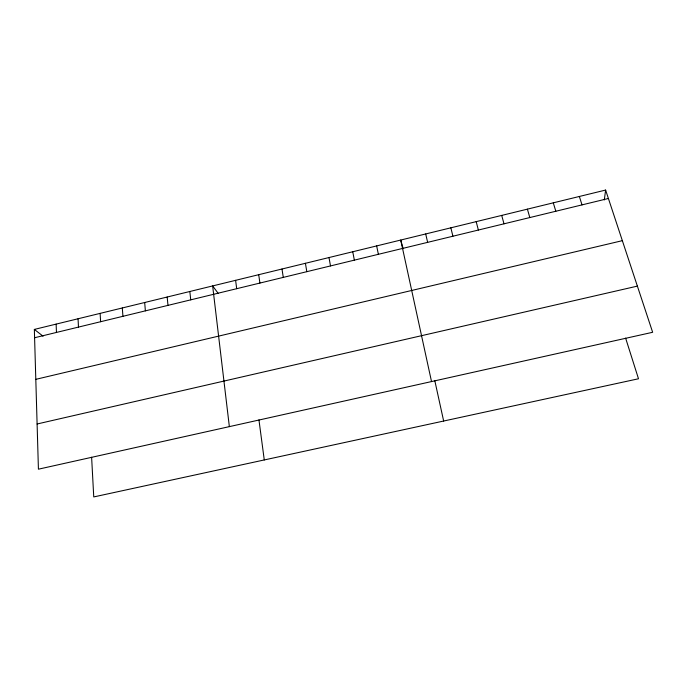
<?xml version="1.0" encoding="UTF-8"?>
<svg xmlns="http://www.w3.org/2000/svg" width="687" height="687" viewBox="0 0 687 687"><rect width="100%" height="100%" fill="white"/><g stroke="black" fill="none" stroke-linecap="round" stroke-linejoin="round"><path stroke-width="1.03" d="M604.302 199.951L605.616 190.067L34.35 329.425L38.42 469.187L652.65 332.285L605.616 190.067M34.59 337.746L608.407 198.483M35.801 379.344L622.353 240.665M37.107 423.991L637.381 286.11M34.35 329.425L43.066 336.201M218.303 293.521L212.644 285.929L229.355 426.627M625.617 338.107L638.498 378.769L93.75 496.933L91.62 457.241M579.356 196.473L582.018 204.889M553.284 202.828L555.826 211.244M527.401 209.149L529.814 217.556M403.149 248.668L400.727 240.046L431.522 381.568M501.708 215.417L504 223.825M476.185 221.635L478.367 230.051M450.852 227.818L452.913 236.225M425.7 233.958L427.64 242.356M434.811 380.684L443.656 421.037M376.656 245.92L378.374 254.319M352.749 251.751L354.355 260.141M328.996 257.548L330.499 265.929M305.414 263.301L306.814 271.683M281.988 269.012L283.284 277.393M258.716 274.688L259.909 283.061M258.947 419.886L264.272 459.947M235.607 280.33L236.697 288.703M189.835 291.494L190.737 299.858M167.181 297.024L167.98 305.38M144.682 302.512L145.378 310.859M122.32 307.965L122.93 316.312M100.113 313.384L100.628 321.722M78.052 318.768L78.473 327.098M56.128 324.118L56.463 332.439"/></g></svg>
